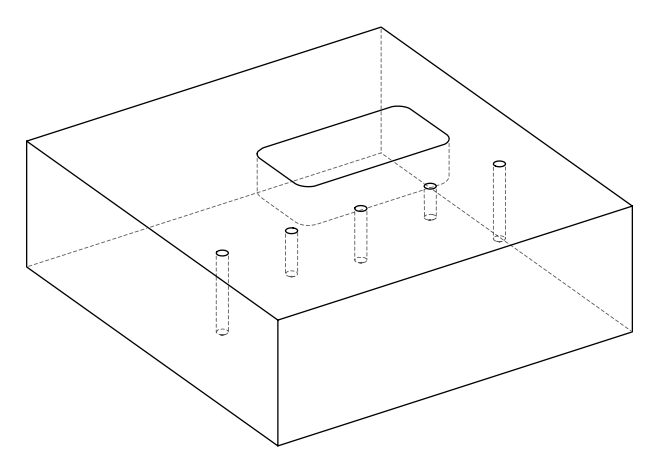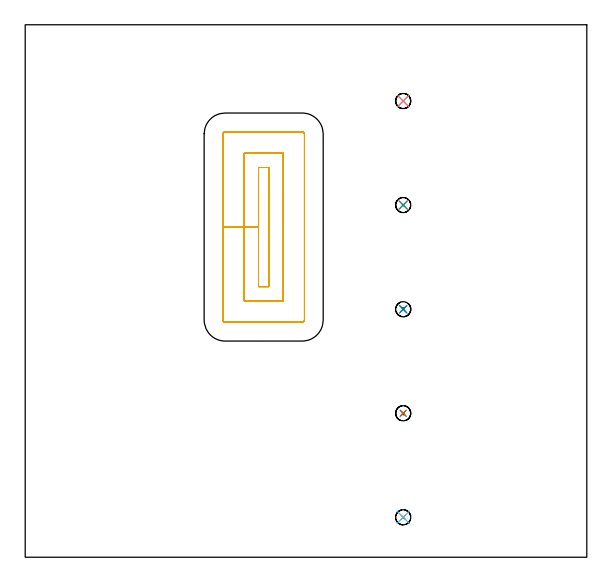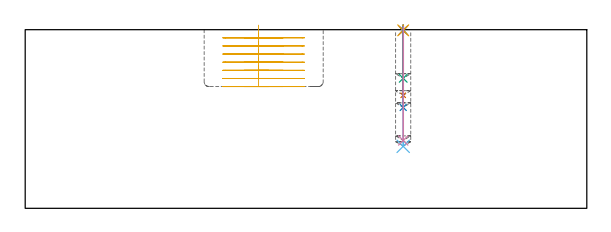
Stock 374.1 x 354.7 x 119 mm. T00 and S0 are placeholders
(PLAN: 11 operations, 2 tool changes, 13.5 min)
(1 SPOT_DRILL | STEP1POCKET | NXT0321_9005460120000 | 0.03 min | 2 mm3)
(2 SPOT_DRILL_1 | STEP1POCKET_1 | NXT0321_9005460120000 | 0.03 min | 0 mm3)
(3 SPOT_DRILL_2 | STEP1POCKET_2 | NXT0321_9005460120000 | 0.03 min | 1 mm3)
(4 SPOT_DRILL_3 | STEP1POCKET_3 | NXT0321_9005460120000 | 0.03 min | 2 mm3)
(5 SPOT_DRILL_4 | STEP1POCKET_4 | NXT0321_9005460120000 | 0.03 min | 1 mm3)
(6 DRILL_BLIND_HOLE_INTO_CENTER | STEP1POCKET | UGT0301_214 | 0.32 min | 6039 mm3)
(7 DRILL_BLIND_HOLE_INTO_CENTER_1 | STEP1POCKET_1 | UGT0301_214 | 0.18 min | 3323 mm3)
(8 DRILL_BLIND_HOLE_INTO_CENTER_2 | STEP1POCKET_2 | UGT0301_214 | 0.22 min | 3972 mm3)
(9 DRILL_BLIND_HOLE_INTO_CENTER_3 | STEP1POCKET_3 | UGT0301_214 | 0.14 min | 2424 mm3)
(10 DRILL_BLIND_HOLE_INTO_CENTER_4 | STEP1POCKET_4 | UGT0301_214 | 0.3 min | 5725 mm3)
(11 MILL_RECTANGULAR_POCKET | POCKET_RECTANGULAR_STRAIGHT | NXT0201_007 | Follow Part, ap 6.25, ae 75% | 12.22 min | 449145 mm3)
(TOOL NXT0321_9005460120000 | NC Spot Drill, 142deg, 12mm, Carbide, Uncoated | D12 PA142 FL30 Z2)
(TOOL UGT0301_214 | Twist Drill 10.1 mm | D10.1 PA118 FL82 Z2)
(TOOL NXT0201_007 | ENDMILL 25mm [R216.25-25050GCK54P 1620] | D25 R3 FL54 Z5)
(OP 1 SPOT_DRILL)
G17 G21 G94 G90
T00 M6
G54
G17 G0 G90 X251.8 Y26.6 S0 M3
G43 Z129. H0
G94 G81 G98 Z118.565 F250. R122.
G80
M5
M2
(OP 2 SPOT_DRILL_1)
G17 G21 G94 G90
T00 M6
G54
G17 G0 G90 X251.8 Y95.9 S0 M3
G43 Z129. H0
G94 G81 G98 Z118.565 F250. R122.
G80
M5
M2
(OP 3 SPOT_DRILL_2)
G17 G21 G94 G90
T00 M6
G54
G17 G0 G90 X251.8 Y165.2 S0 M3
G43 Z129. H0
G94 G81 G98 Z118.565 F250. R122.
G80
M5
M2
(OP 4 SPOT_DRILL_3)
G17 G21 G94 G90
T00 M6
G54
G17 G0 G90 X251.8 Y234.6 S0 M3
G43 Z129. H0
G94 G81 G98 Z118.565 F250. R122.
G80
M5
M2
(OP 5 SPOT_DRILL_4)
G17 G21 G94 G90
T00 M6
G54
G17 G0 G90 X251.8 Y303.9 S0 M3
G43 Z129. H0
G94 G81 G98 Z118.565 F250. R122.
G80
M5
M2
(OP 6 DRILL_BLIND_HOLE_INTO_CENTER)
G17 G21 G94 G90
T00 M6
G54
G17 G0 G90 X251.8 Y26.6 S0 M3
G43 Z129. H0
G94 G81 G98 Z41.3 F250. R121.
G80
M5
M2
(OP 7 DRILL_BLIND_HOLE_INTO_CENTER_1)
G17 G21 G94 G90
T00 M6
G54
G17 G0 G90 X251.8 Y95.9 S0 M3
G43 Z129. H0
G94 G81 G98 Z75.3 F250. R121.
G80
M5
M2
(OP 8 DRILL_BLIND_HOLE_INTO_CENTER_2)
G17 G21 G94 G90
T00 M6
G54
G17 G0 G90 X251.8 Y165.2 S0 M3
G43 Z129. H0
G94 G81 G98 Z67.2 F250. R121.
G80
M5
M2
(OP 9 DRILL_BLIND_HOLE_INTO_CENTER_3)
G17 G21 G94 G90
T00 M6
G54
G17 G0 G90 X251.8 Y234.6 S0 M3
G43 Z129. H0
G94 G81 G98 Z86.6 F250. R121.
G80
M5
M2
(OP 10 DRILL_BLIND_HOLE_INTO_CENTER_4)
G17 G21 G94 G90
T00 M6
G54
G17 G0 G90 X251.8 Y303.9 S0 M3
G43 Z129. H0
G94 G81 G98 Z45.2 F250. R121.
G80
M5
M2
(OP 11 MILL_RECTANGULAR_POCKET)
G17 G21 G94 G90
T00 M6
G54
G17 G0 G90 X155.45 Y251.352 S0 M3
G43 Z129. H1
Z122.
G94 G1 Y219.95 Z113.586 F250.
Y180.25 F500.
X162.25
Y259.65
X155.45
Y219.95
X145.95
Y170.75
X171.75
Y269.15
X145.95
Y219.95
X131.7
Y158.
G3 X133.2 Y156.5 R1.5
G1 X184.5
G3 X186. Y158. R1.5
G1 Y281.9
G3 X184.5 Y283.4 R1.5
G1 X133.2
G3 X131.7 Y281.9 R1.5
G1 Y219.95
Y218.95
G0 X155.45 Y251.352 Z116.586
G1 Y219.95 Z108.171 F250.
Y180.25 F500.
X162.25
Y259.65
X155.45
Y219.95
X145.95
Y170.75
X171.75
Y269.15
X145.95
Y219.95
X131.7
Y158.
G3 X133.2 Y156.5 R1.5
G1 X184.5
G3 X186. Y158. R1.5
G1 Y281.9
G3 X184.5 Y283.4 R1.5
G1 X133.2
G3 X131.7 Y281.9 R1.5
G1 Y219.95
Y218.95
G0 X155.45 Y251.352 Z111.171
G1 Y219.95 Z102.757 F250.
Y180.25 F500.
X162.25
Y259.65
X155.45
Y219.95
X145.95
Y170.75
X171.75
Y269.15
X145.95
Y219.95
X131.7
Y158.
G3 X133.2 Y156.5 R1.5
G1 X184.5
G3 X186. Y158. R1.5
G1 Y281.9
G3 X184.5 Y283.4 R1.5
G1 X133.2
G3 X131.7 Y281.9 R1.5
G1 Y219.95
Y218.95
G0 X155.45 Y251.352 Z105.757
G1 Y219.95 Z97.343 F250.
Y180.25 F500.
X162.25
Y259.65
X155.45
Y219.95
X145.95
Y170.75
X171.75
Y269.15
X145.95
Y219.95
X131.7
Y158.
G3 X133.2 Y156.5 R1.5
G1 X184.5
G3 X186. Y158. R1.5
G1 Y281.9
G3 X184.5 Y283.4 R1.5
G1 X133.2
G3 X131.7 Y281.9 R1.5
G1 Y219.95
Y218.95
G0 X155.45 Y251.352 Z100.343
G1 Y219.95 Z91.929 F250.
Y180.25 F500.
X162.25
Y259.65
X155.45
Y219.95
X145.95
Y170.75
X171.75
Y269.15
X145.95
Y219.95
X131.7
Y158.
G3 X133.2 Y156.5 R1.5
G1 X184.5
G3 X186. Y158. R1.5
G1 Y281.9
G3 X184.5 Y283.4 R1.5
G1 X133.2
G3 X131.7 Y281.9 R1.5
G1 Y219.95
Y218.95
G0 X155.45 Y251.352 Z94.929
G1 Y219.95 Z86.514 F250.
Y180.25 F500.
X162.25
Y259.65
X155.45
Y219.95
X145.95
Y170.75
X171.75
Y269.15
X145.95
Y219.95
X131.7
Y158.
G3 X133.2 Y156.5 R1.5
G1 X184.5
G3 X186. Y158. R1.5
G1 Y281.9
G3 X184.5 Y283.4 R1.5
G1 X133.2
G3 X131.7 Y281.9 R1.5
G1 Y219.95
Y218.95
G0 X155.45 Y251.352 Z89.514
G1 Y219.95 Z81.1 F250.
Y180.25 F500.
X162.25
Y259.65
X155.45
Y219.95
X145.95
Y170.75
X171.75
Y269.15
X145.95
Y219.95
X131.7
Y158.
G3 X133.2 Y156.5 R1.5
G1 X184.5
G3 X186. Y158. R1.5
G1 Y281.9
G3 X184.5 Y283.4 R1.5
G1 X133.2
G3 X131.7 Y281.9 R1.5
G1 Y219.95
Y218.95
G0 Z129.
M5
M2
